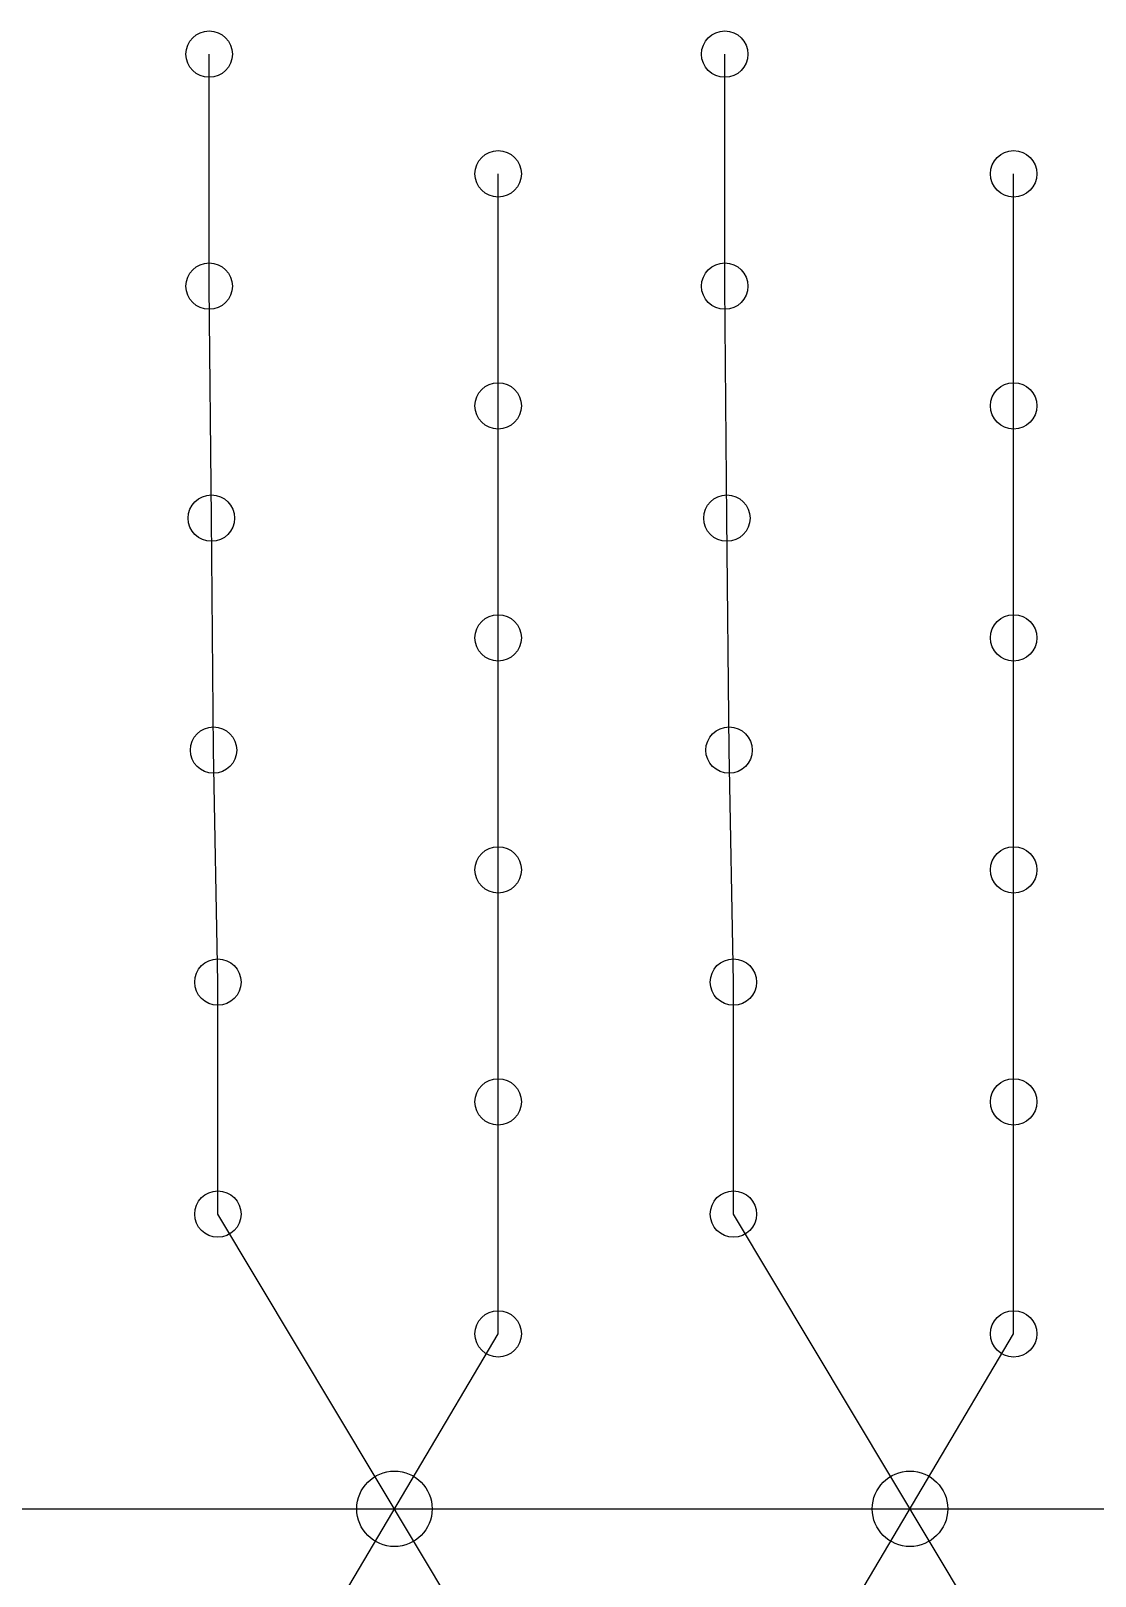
# Model space of a CAD drawing. Header units: metres. Extents: x -8 to 899, y -374 to 8.
# Drawn here: x 48.4 to 89.7, y -51.7 to 8.2 of the extents above; entities that cross this region are included whole.
import ezdxf

# ---------------------------------------------------------------- set-up
doc = ezdxf.new("R2010")
doc.units = ezdxf.units.M
doc.header["$MEASUREMENT"] = 0

msp = doc.modelspace()

# ---------------------------------------------------------------- linework, layer by layer
for p, q in [((55.36201, -1.65072), (55.36201, 7.34928)), ((75.36201, -1.65072), (75.36201, 7.34928)), ((75.36201, -1.65072), (75.36201, 7.34928)), ((75.36201, -1.65072), (75.36201, 7.34928)), ((66.57196, -6.29664), (66.57196, 2.70336)), ((86.57196, -6.29664), (86.57196, 2.70336)), ((86.57196, -6.29664), (86.57196, 2.70336)), ((86.57196, -6.29664), (86.57196, 2.70336)), ((55.44626, -10.65033), (55.36201, -1.65072)), ((75.44626, -10.65033), (75.36201, -1.65072)), ((75.44626, -10.65033), (75.36201, -1.65072)), ((75.44626, -10.65033), (75.36201, -1.65072)), ((66.57196, -15.29664), (66.57196, -6.29664)), ((86.57196, -15.29664), (86.57196, -6.29664)), ((86.57196, -15.29664), (86.57196, -6.29664)), ((86.57196, -15.29664), (86.57196, -6.29664)), ((55.53051, -19.64993), (55.44626, -10.65033)), ((75.53051, -19.64993), (75.44626, -10.65033)), ((75.53051, -19.64993), (75.44626, -10.65033)), ((75.53051, -19.64993), (75.44626, -10.65033)), ((66.57196, -24.29664), (66.57196, -15.29664)), ((86.57196, -24.29664), (86.57196, -15.29664)), ((86.57196, -24.29664), (86.57196, -15.29664)), ((86.57196, -24.29664), (86.57196, -15.29664)), ((55.69901, -28.64914), (55.53051, -19.64993)), ((75.69901, -28.64914), (75.53051, -19.64993)), ((75.69901, -28.64914), (75.53051, -19.64993)), ((75.69901, -28.64914), (75.53051, -19.64993)), ((66.57196, -33.29664), (66.57196, -24.29664)), ((86.57196, -33.29664), (86.57196, -24.29664)), ((86.57196, -33.29664), (86.57196, -24.29664)), ((86.57196, -33.29664), (86.57196, -24.29664)), ((55.69901, -37.64914), (55.69901, -28.64914)), ((75.69901, -37.64914), (75.69901, -28.64914)), ((75.69901, -37.64914), (75.69901, -28.64914)), ((75.69901, -37.64914), (75.69901, -28.64914)), ((66.57196, -42.29664), (66.57196, -33.29664)), ((86.57196, -42.29664), (86.57196, -33.29664)), ((86.57196, -42.29664), (86.57196, -33.29664)), ((86.57196, -42.29664), (86.57196, -33.29664)), ((66.57196, -55.79664), (55.69901, -37.64914)), ((86.57196, -55.79664), (75.69901, -37.64914)), ((86.57196, -55.79664), (75.69901, -37.64914)), ((86.57196, -55.79664), (75.69901, -37.64914)), ((55.76816, -60.52526), (66.57196, -42.29664)), ((75.76816, -60.52526), (86.57196, -42.29664)), ((75.76816, -60.52526), (86.57196, -42.29664)), ((75.76816, -60.52526), (86.57196, -42.29664)), ((42.54966, -49.08322), (62.54966, -49.08322)), ((62.54966, -49.08322), (82.54966, -49.08322)), ((82.54966, -49.08322), (102.54966, -49.08322))]:
    msp.add_line(p, q)
for centre in [(55.36201, 7.34928), (75.36201, 7.34928), (75.36201, 7.34928), (75.36201, 7.34928), (66.57196, 2.70336), (86.57196, 2.70336), (86.57196, 2.70336), (86.57196, 2.70336), (55.36201, -1.65072), (75.36201, -1.65072), (75.36201, -1.65072), (75.36201, -1.65072), (66.57196, -6.29664), (86.57196, -6.29664), (86.57196, -6.29664), (86.57196, -6.29664), (55.44626, -10.65033), (75.44626, -10.65033), (75.44626, -10.65033), (75.44626, -10.65033), (66.57196, -15.29664), (86.57196, -15.29664), (86.57196, -15.29664), (86.57196, -15.29664), (55.53051, -19.64993), (75.53051, -19.64993), (75.53051, -19.64993), (75.53051, -19.64993), (66.57196, -24.29664), (86.57196, -24.29664), (86.57196, -24.29664), (86.57196, -24.29664), (55.69901, -28.64914), (75.69901, -28.64914), (75.69901, -28.64914), (75.69901, -28.64914), (66.57196, -33.29664), (86.57196, -33.29664), (86.57196, -33.29664), (86.57196, -33.29664), (55.69901, -37.64914), (75.69901, -37.64914), (75.69901, -37.64914), (75.69901, -37.64914), (66.57196, -42.29664), (86.57196, -42.29664), (86.57196, -42.29664), (86.57196, -42.29664)]:
    msp.add_circle(centre, 0.9)
at = {"color": 5}
for centre in [(62.54966, -49.08322), (82.54966, -49.08322), (82.54966, -49.08322), (82.54966, -49.08322)]:
    msp.add_circle(centre, 1.46333, dxfattribs=at)

doc.saveas('drawing.dxf')
